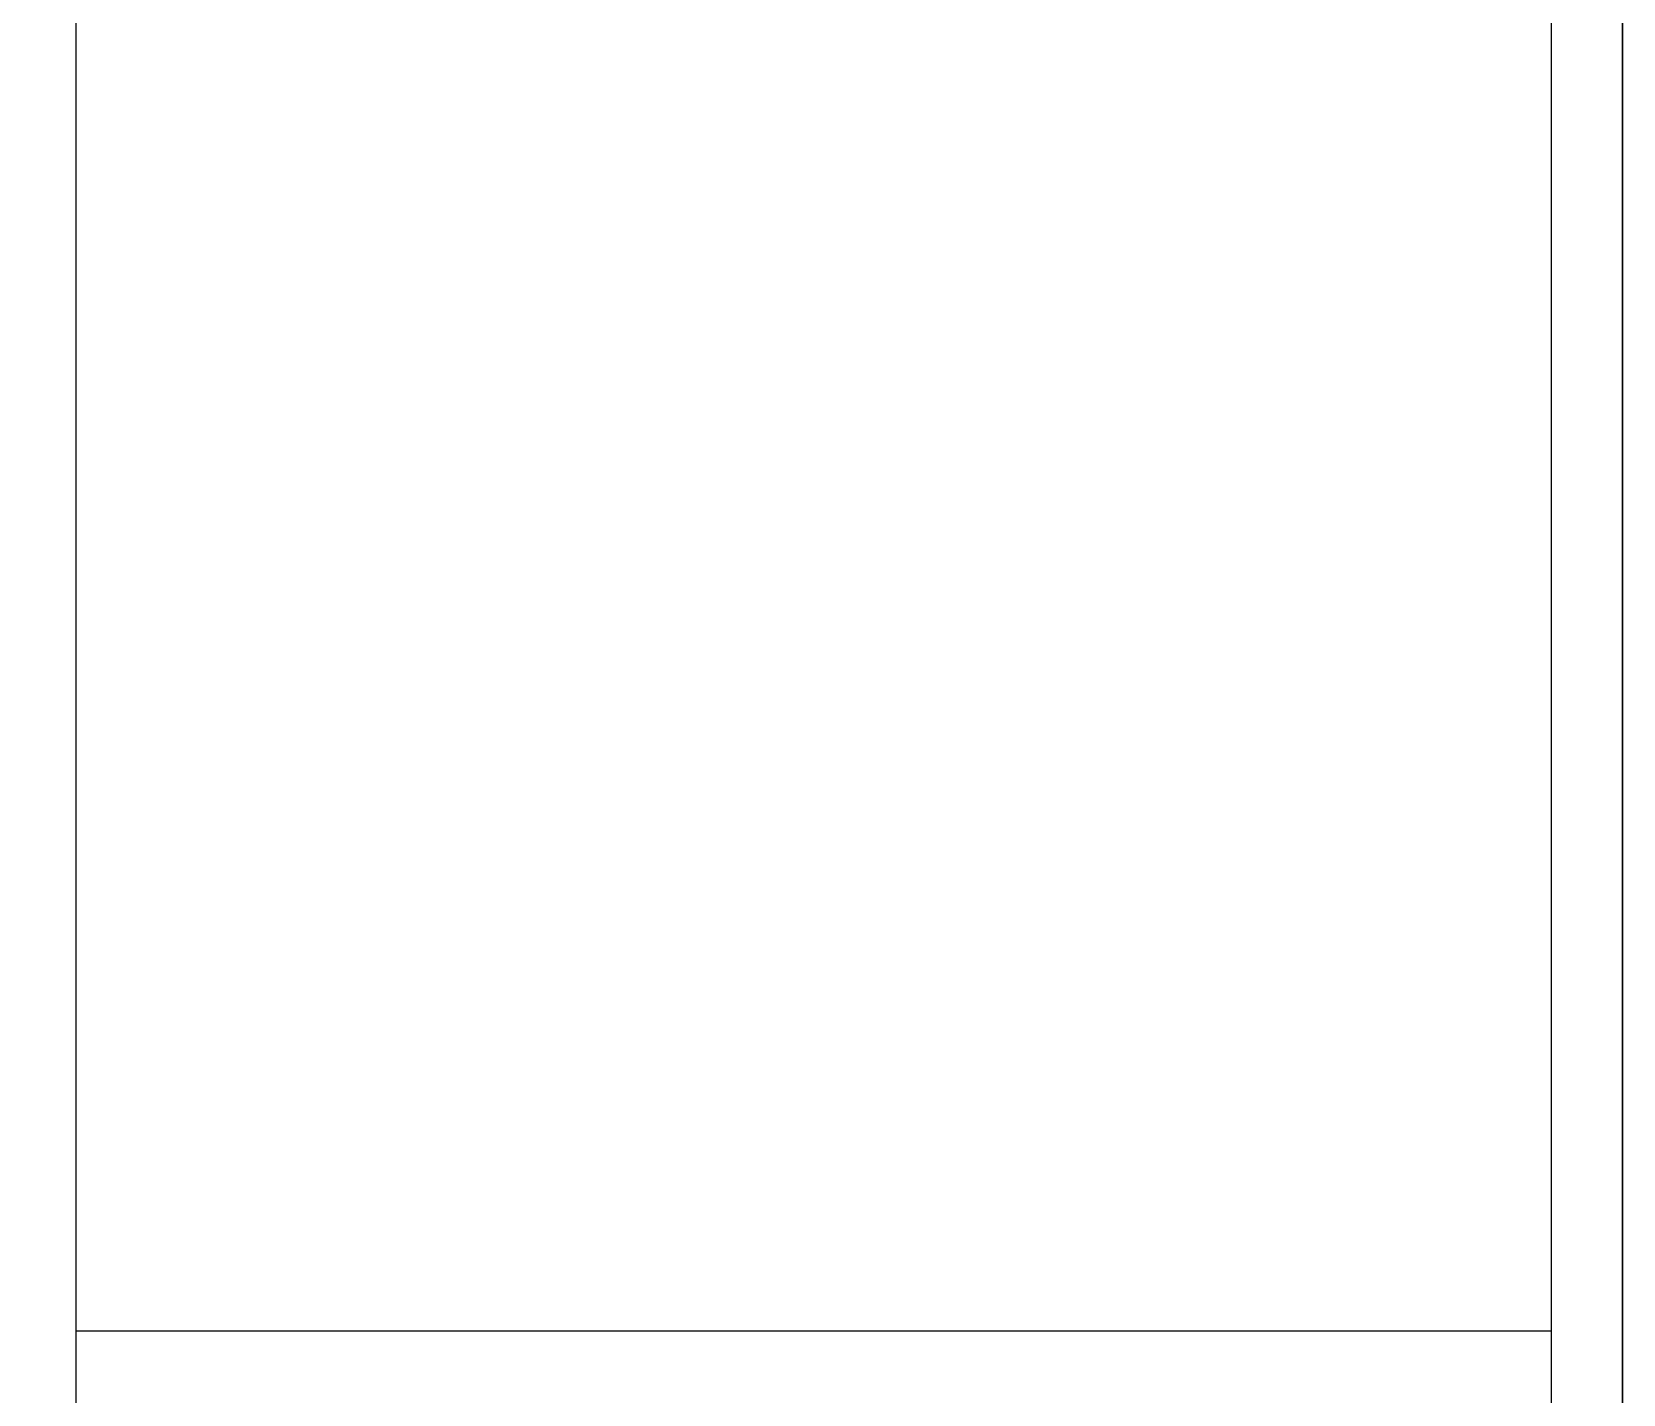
# Model space of a CAD drawing. Header units: millimetres. Extents: x 1112055 to 3390982, y -148532 to 766891.
# Drawn here: x 2662582 to 2673354, y 366004 to 375223 of the extents above; entities that cross this region are included whole.
import ezdxf

# ---------------------------------------------------------------- set-up
doc = ezdxf.new("R2010")
doc.units = ezdxf.units.MM
doc.layers.add('B TITLE BLOCK', color=250, linetype='Continuous', lineweight=0)

msp = doc.modelspace()

# ---------------------------------------------------------------- linework, layer by layer
at = {"layer": 'B TITLE BLOCK', "color": 250, "lineweight": 0}
msp.add_line((2672867.7, 366430.8), (2662881.6, 366430.8), dxfattribs=at)
at = {"layer": 'B TITLE BLOCK', "color": 1, "const_width": 10.8}
msp.add_lwpolyline([(2673348.4, 384437.6), (2673348.4, 330361.1), (2602366.5, 330361.1), (2602366.5, 384437.6)], close=True, dxfattribs=at)
at = {"layer": 'B TITLE BLOCK', "color": 250, "lineweight": 0}
for points, const_width in [([(2672867.7, 383956.9), (2672867.7, 330841.8), (2602847.1, 330841.8), (2602847.1, 383956.9)], 10.8), ([(2662881.6, 330841.8), (2672867.7, 330841.8), (2672867.7, 383956.9), (2662881.6, 383956.9)], 8.33), ([(2672867.7, 366430.8), (2662881.6, 366430.8), (2662881.6, 358251.5), (2672867.7, 358251.5)], 8.33)]:
    msp.add_lwpolyline(points, close=True, dxfattribs=dict(at, const_width=const_width))

doc.saveas('drawing.dxf')
